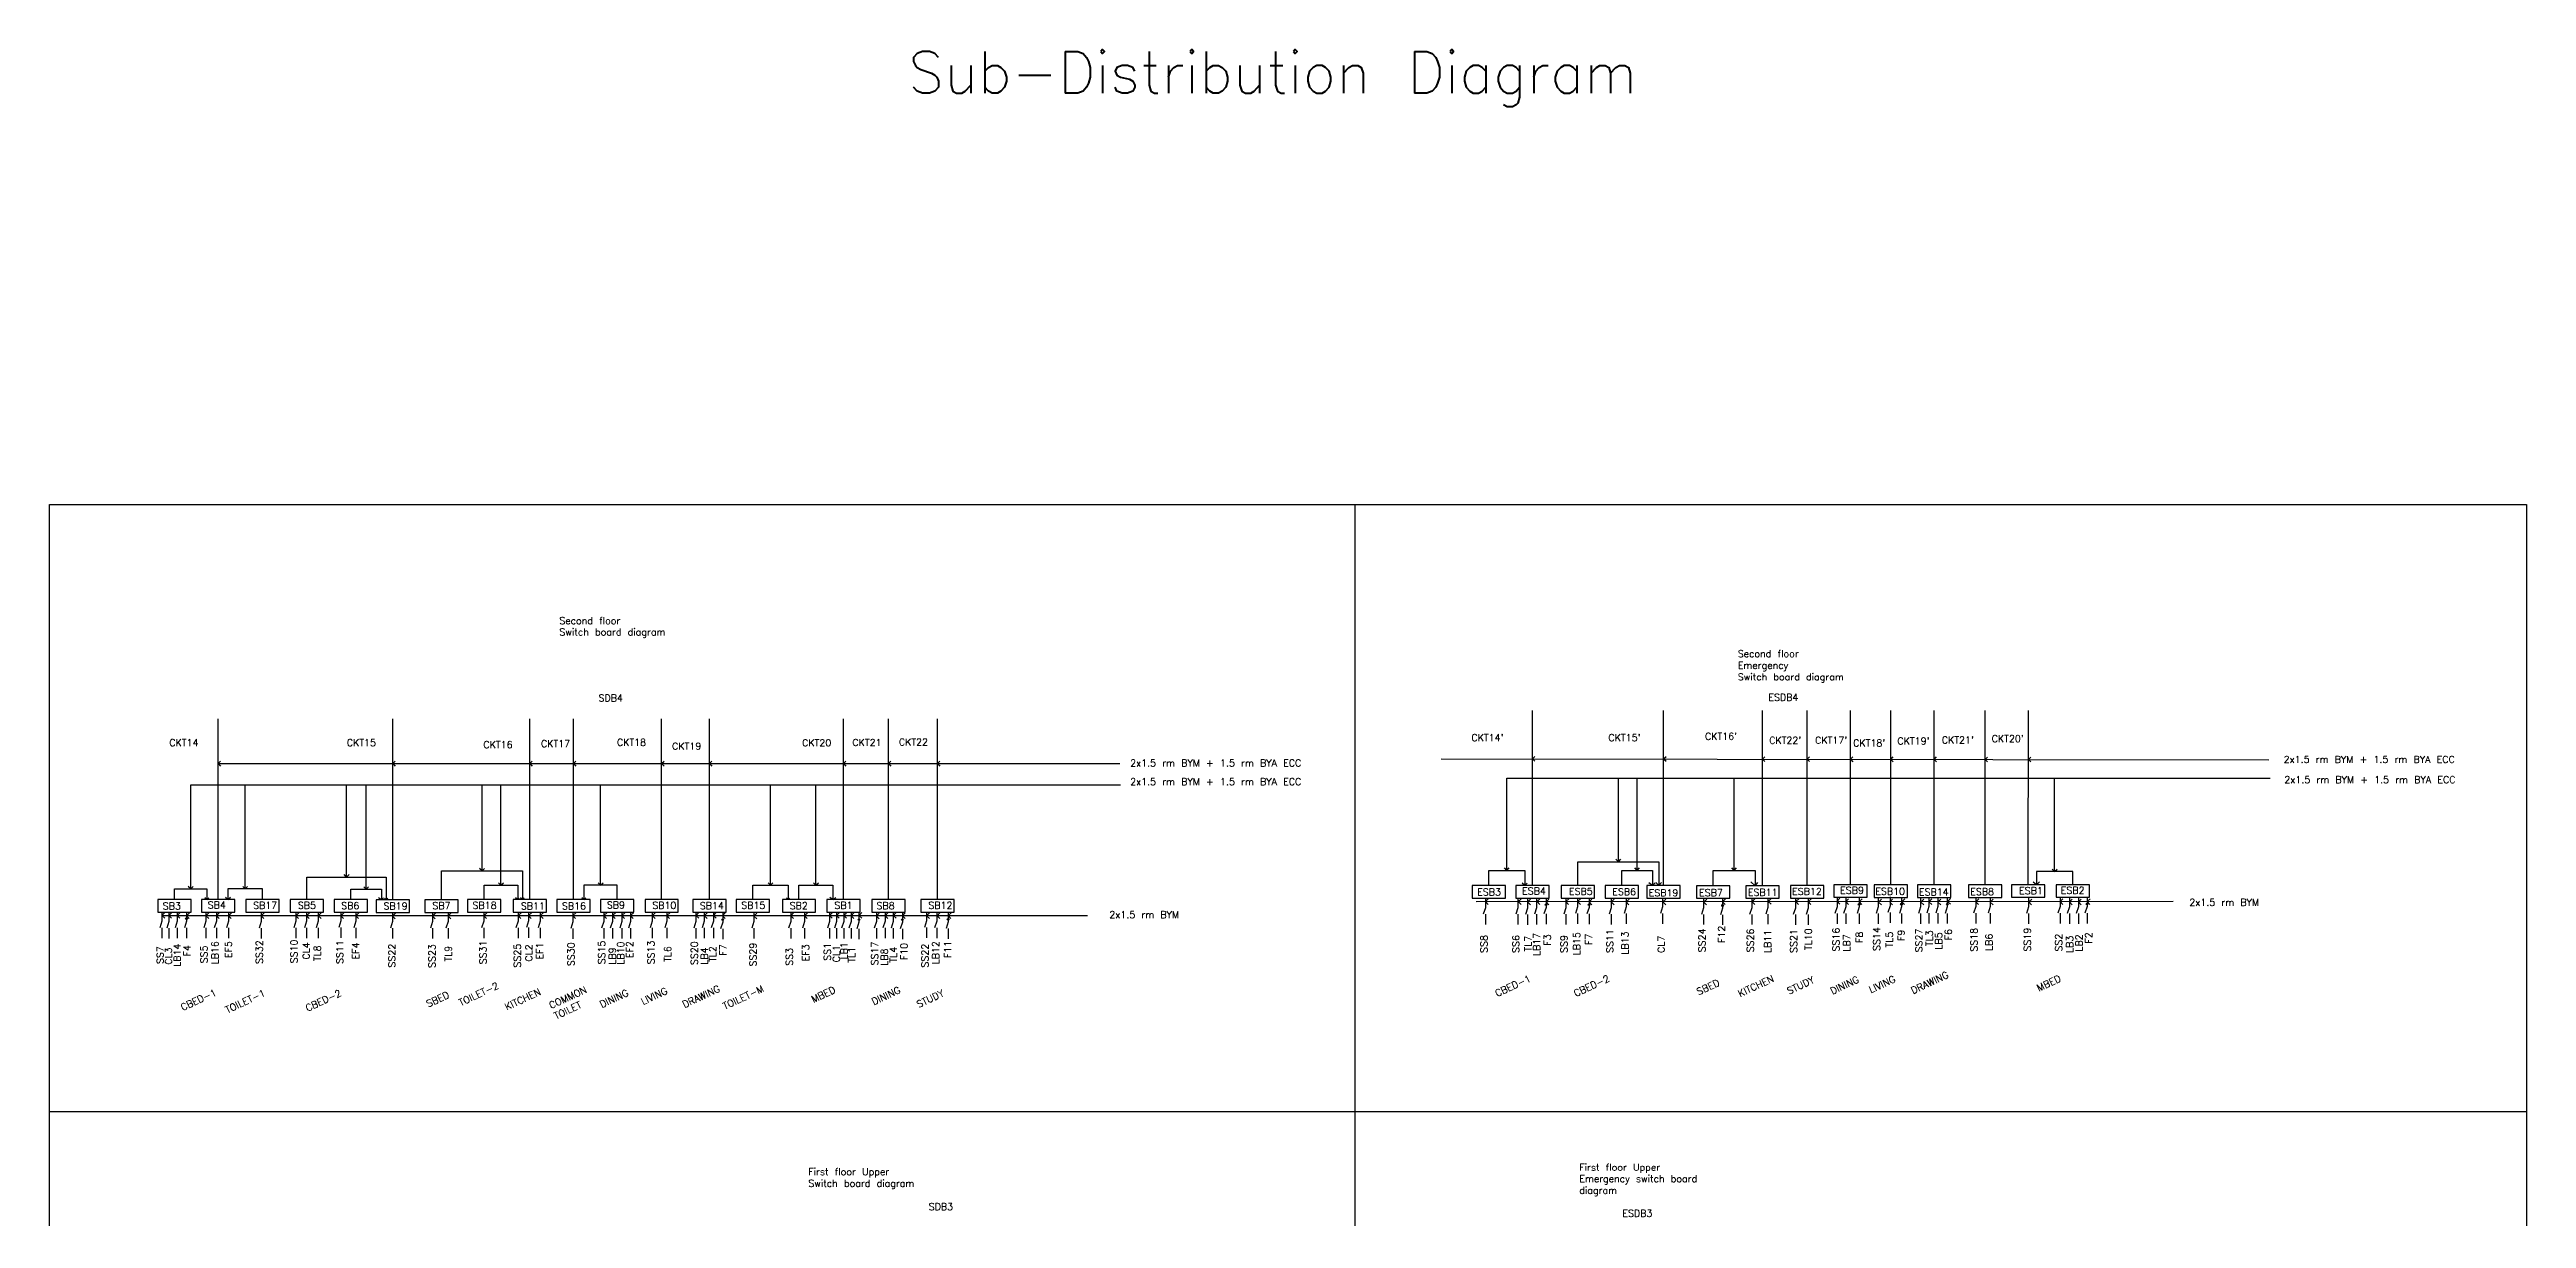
# Model space of a CAD drawing. Header units: inches. Extents: x -1037 to 4136, y -232 to 3826.
# Drawn here: x 2350 to 4136, y 738 to 1580 of the extents above; entities that cross this region are included whole.
import ezdxf

# ---------------------------------------------------------------- set-up
doc = ezdxf.new("R2010")
doc.units = ezdxf.units.IN
doc.header["$LTSCALE"] = 20
doc.header["$MEASUREMENT"] = 0
doc.layers.add('SB_Digram', color=30, linetype='Continuous')
doc.styles.add('style1', font='txt.shx', dxfattribs={"height": 1.5})

# ---------------------------------------------------------------- blocks, each defined once
blk = doc.blocks.new('DB1')
at = {"layer": 'SB_Digram'}
blk.add_lwpolyline([(0, 0), (48, 0), (48, 18), (0, 18)], close=True, dxfattribs=at)
blk = doc.blocks.new('switch_general')
at = {"layer": 'SB_Digram'}
for p, q in [((0, 0), (0, -26.5)), ((0, -26.5), (-6, -45.5)), ((0, -45.5), (0, -75))]:
    blk.add_line(p, q, dxfattribs=at)
blk = doc.blocks.new('switch_fan')
at = {"layer": 'SB_Digram'}
for p, q in [((1838.5, 2317), (1832.5, 2298)), ((1838.5, 2343.5), (1838.5, 2327)), ((1838.5, 2322), (1838.5, 2317)), ((1838.5, 2298), (1838.5, 2268.5))]:
    blk.add_line(p, q, dxfattribs=at)
blk.add_circle((1838.5, 2324.5), 2.5, dxfattribs=at)
at = {"layer": 'SB_Digram', "style": 'style1'}
blk.add_text('R', height=3, dxfattribs=at).set_placement((1837.5, 2323))

msp = doc.modelspace()

# ---------------------------------------------------------------- linework, layer by layer
at = {"layer": 'SB_Digram'}
for p, q in [((3291, 1252.25), (3291, -146.5)), ((2471.5, 967.5), (2471.5, 1097.75)), ((2597.5, 967.25), (2597.5, 1097.75)), ((2696.25, 967.5), (2696.25, 1097.75)), ((2727.75, 967.5), (2727.75, 1097.75)), ((2791.25, 967.5), (2791.25, 1097.75)), ((2825.75, 967.5), (2825.75, 1097.75)), ((2922.25, 967.5), (2922.25, 1097.75)), ((2954.75, 967.5), (2954.75, 1097.75)), ((2990, 967.5), (2990, 1097.75)), ((3419, 977.59507), (3419, 1103.75)), ((3513.5, 977.56691), (3513.5, 1103.75)), ((3584.75, 977.5), (3584.75, 1103.75)), ((3617, 977.56691), (3617, 1103.75)), ((3648.25, 978.09507), (3648.25, 1103.75)), ((3677.25, 978), (3677.25, 1103.75)), ((3708.5, 978), (3708.5, 1103.75)), ((3745.25, 978), (3745.25, 1103.75)), ((3776.25, 978.09507), (3776.5, 1103.75)), ((2471.5, 1065.5), (2473.25, 1067.25)), ((2471.5, 1065.5), (3121.5, 1065.5)), ((2471.5, 1065.5), (2473.25, 1063.75)), ((2597.5, 1065.5), (2599.25, 1067.25)), ((2597.5, 1065.5), (2599.25, 1063.75)), ((2696.25, 1065.5), (2698, 1067.25)), ((2696.25, 1065.5), (2698, 1063.75)), ((2727.75, 1065.5), (2729.5, 1067.25)), ((2727.75, 1065.5), (2729.5, 1063.75)), ((2791.25, 1065.5), (2793, 1067.25)), ((2791.25, 1065.5), (2793, 1063.75)), ((2825.75, 1065.5), (2827.5, 1067.25)), ((2825.75, 1065.5), (2827.5, 1063.75)), ((2922.25, 1065.5), (2924, 1067.25)), ((2922.25, 1065.5), (2924, 1063.75)), ((2954.75, 1065.5), (2956.5, 1067.25)), ((2954.75, 1065.5), (2956.5, 1063.75)), ((2990, 1065.5), (2991.75, 1067.25)), ((2990, 1065.5), (2991.75, 1063.75)), ((3353.25, 1069), (3949.75, 1068.25)), ((3400.5, 988.5), (3400.5, 1055)), ((3400.5, 1055), (3950.75, 1055)), ((3419, 1068.91733), (3420.75, 1070.66733)), ((3419, 1068.91733), (3420.75, 1067.16733)), ((3480.875, 994.75), (3480.875, 1055)), ((3494.5, 988.5), (3494.5, 1055)), ((3513.5, 1068.91733), (3515.25, 1070.66733)), ((3513.5, 1068.91733), (3515.25, 1067.16733)), ((3564.375, 988.5), (3564.375, 1055)), ((3584.75, 1068.70893), (3586.5, 1070.45893)), ((3584.75, 1068.70893), (3586.5, 1066.95893)), ((3617, 1068.70893), (3618.75, 1070.45893)), ((3617, 1068.70893), (3618.75, 1066.95893)), ((3648.25, 1068.62909), (3650, 1070.37909)), ((3648.25, 1068.62909), (3650, 1066.87909)), ((3677.25, 1068.59262), (3679, 1070.34262)), ((3677.25, 1068.59262), (3679, 1066.84262)), ((3708.5, 1068.55333), (3710.25, 1070.30333)), ((3708.5, 1068.55333), (3710.25, 1066.80333)), ((3745.25, 1068.50712), (3747, 1070.25712)), ((3745.25, 1068.50712), (3747, 1066.75712)), ((3776.4298, 1068.46792), (3778.1798, 1070.21792)), ((3776.4298, 1068.46792), (3778.1798, 1066.71792)), ((3795.375, 987.75), (3795.375, 1055)), ((2451.75, 975.25), (2451.75, 1050.25)), ((2451.75, 1050.25), (3122, 1050.25)), ((2491, 975.25), (2491, 1050.25)), ((2564.125, 983.75), (2564.125, 1050.25)), ((2578.25, 975), (2578.25, 1050.25)), ((2661.75, 988.25), (2661.75, 1050.25)), ((2675.375, 977.75), (2675.375, 1050.25)), ((2747.25, 977.75), (2747.25, 1050.25)), ((2869.75, 977.75), (2869.75, 1050.25)), ((2902.5, 977.75), (2902.5, 1050.25)), ((2535.5, 967.5), (2535.5, 983.75)), ((2535.5, 983.75), (2592.75, 983.75)), ((2564.125, 983.75), (2562.375, 985.5)), ((2564.125, 983.75), (2565.875, 985.5)), ((2592.75, 983.75), (2592.75, 967.25)), ((2632.5, 967.25), (2632.5, 988.25)), ((2632.5, 988.25), (2691, 988.25)), ((2661.75, 988.25), (2660, 990)), ((2661.75, 988.25), (2663.5, 990)), ((2691, 988.25), (2691, 967.5)), ((3387.5, 977.59507), (3387.5, 988.5)), ((3387.5, 988.5), (3413.5, 988.5)), ((3400.5, 988.5), (3398.75, 990.25)), ((3400.5, 988.5), (3402.25, 990.25)), ((3413.5, 988.5), (3413.5, 977.59507)), ((3451.75, 977.56691), (3451.75, 994.75)), ((3451.75, 994.75), (3510, 994.75)), ((3480.875, 994.75), (3479.125, 996.5)), ((3480.875, 994.75), (3482.625, 996.5)), ((3483.5, 977.56691), (3483.5, 988.5)), ((3483.5, 988.5), (3505.5, 988.5)), ((3494.5, 988.5), (3492.75, 990.25)), ((3494.5, 988.5), (3496.25, 990.25)), ((3505.5, 988.5), (3505.5, 977.56691)), ((3510, 994.75), (3510, 977.56691)), ((3549.25, 977.5), (3549.25, 988.5)), ((3549.25, 988.5), (3579.5, 988.5)), ((3564.375, 988.5), (3562.625, 990.25)), ((3564.375, 988.5), (3566.125, 990.25)), ((3579.5, 988.5), (3579.5, 977.5)), ((3808.5, 987.75), (3782.25, 987.75)), ((3782.25, 987.75), (3782.25, 978.09507)), ((3795.375, 987.75), (3793.625, 989.5)), ((3795.375, 987.75), (3797.125, 989.5)), ((3808.5, 978.09507), (3808.5, 987.75)), ((2440, 967.5), (2440, 975.25)), ((2440, 975.25), (2463.5, 975.25)), ((2451.75, 975.25), (2450, 977)), ((2451.75, 975.25), (2453.5, 977)), ((2463.5, 967.5), (2462, 968.75)), ((2463.5, 975.25), (2463.5, 967.5)), ((2463.5, 967.5), (2464.75, 968.75)), ((2478.5, 967.5), (2476.75, 969)), ((2503.5, 975.25), (2478.5, 975.25)), ((2478.5, 975.25), (2478.5, 967.5)), ((2478.5, 967.5), (2480.5, 969.25)), ((2491, 975.25), (2489.25, 977)), ((2491, 975.25), (2492.75, 977)), ((2503.5, 967.5), (2503.5, 975.25)), ((2567.25, 967.5), (2567.25, 975)), ((2567.25, 975), (2589.25, 975)), ((2578.25, 975), (2576.5, 976.75)), ((2578.25, 975), (2580, 976.75)), ((2589.25, 967.25), (2587.25, 968.75)), ((2589.25, 975), (2589.25, 967.25)), ((2589.25, 967.25), (2590.75, 968.75)), ((2592.75, 967.25), (2591.5, 968.5)), ((2592.75, 967.25), (2593.75, 968.5)), ((2663.25, 967.5), (2663.25, 977.75)), ((2663.25, 977.75), (2687.5, 977.75)), ((2675.375, 977.75), (2673.625, 979.5)), ((2675.375, 977.75), (2677.125, 979.5)), ((2687.5, 967.5), (2686, 968.75)), ((2687.5, 977.75), (2687.5, 967.5)), ((2687.5, 967.5), (2688.5041, 968.70492)), ((2691, 967.5), (2689.5, 968.75)), ((2691, 967.5), (2692.25, 968.75)), ((2735.25, 967.5), (2733.75, 968.75)), ((2759.25, 977.75), (2735.25, 977.75)), ((2735.25, 977.75), (2735.25, 967.5)), ((2735.25, 967.5), (2736.5, 968.75)), ((2747.25, 977.75), (2745.5, 979.5)), ((2747.25, 977.75), (2749, 979.5)), ((2759.25, 967.5), (2759.25, 977.75)), ((2857, 967.5), (2857, 977.75)), ((2857, 977.75), (2882.5, 977.75)), ((2869.75, 977.75), (2868, 979.5)), ((2869.75, 977.75), (2871.5, 979.5)), ((2882.5, 967.5), (2881.25, 968.5)), ((2882.5, 977.75), (2882.5, 967.5)), ((2882.5, 967.5), (2883.5, 968.5)), ((2890.25, 967.5), (2890.25, 977.75)), ((2890.25, 977.75), (2914.75, 977.75)), ((2902.5, 977.75), (2900.75, 979.5)), ((2902.5, 977.75), (2904.25, 979.5)), ((2914.75, 967.5), (2912.5, 969)), ((2914.75, 977.75), (2914.75, 967.5)), ((2914.75, 967.5), (2916.75, 969)), ((3880.75, 966), (3378.5, 965.84507)), ((3385, 966), (3387.125, 968.125)), ((3385, 966), (3385.875, 966.875)), ((3385, 966), (3387, 964)), ((3385.875, 966.875), (3386, 967)), ((3385.875, 966.875), (3385.875, 966.875)), ((3385.875, 966.875), (3385.875, 966.875)), ((3385.875, 966.875), (3385.875, 966.875)), ((3408.75, 966), (3410.875, 968.125)), ((3408.75, 966), (3409.625, 966.875)), ((3408.75, 966), (3410.75, 964)), ((3409.625, 966.875), (3409.75, 967)), ((3409.625, 966.875), (3409.625, 966.875)), ((3409.625, 966.875), (3409.625, 966.875)), ((3409.625, 966.875), (3409.625, 966.875)), ((3413.5, 977.59507), (3411.5, 979.25)), ((3413.5, 977.59507), (3415.25, 979.25)), ((3415.5, 965.75), (3417.625, 967.875)), ((3415.5, 965.75), (3416.375, 966.625)), ((3415.5, 965.75), (3417.5, 963.75)), ((3416.375, 966.625), (3416.5, 966.75)), ((3416.375, 966.625), (3416.375, 966.625)), ((3416.375, 966.625), (3416.375, 966.625)), ((3416.375, 966.625), (3416.375, 966.625)), ((3422.25, 966), (3424.375, 968.125)), ((3422.25, 966), (3423.125, 966.875)), ((3422.25, 966), (3424.25, 964)), ((3423.125, 966.875), (3423.25, 967)), ((3423.125, 966.875), (3423.125, 966.875)), ((3423.125, 966.875), (3423.125, 966.875)), ((3423.125, 966.875), (3423.125, 966.875)), ((3428.75, 965.75), (3430.875, 967.875)), ((3428.75, 965.75), (3429.625, 966.625)), ((3428.75, 965.75), (3430.75, 963.75)), ((3429.625, 966.625), (3429.75, 966.75)), ((3429.625, 966.625), (3429.625, 966.625)), ((3429.625, 966.625), (3429.625, 966.625)), ((3429.625, 966.625), (3429.625, 966.625)), ((3443, 966), (3445.125, 968.125)), ((3443, 966), (3443.875, 966.875)), ((3443, 966), (3445, 964)), ((3443.875, 966.875), (3444, 967)), ((3443.875, 966.875), (3443.875, 966.875)), ((3443.875, 966.875), (3443.875, 966.875)), ((3443.875, 966.875), (3443.875, 966.875)), ((3451.5, 966), (3453.625, 968.125)), ((3451.5, 966), (3452.375, 966.875)), ((3451.5, 966), (3453.5, 964)), ((3452.375, 966.875), (3452.5, 967)), ((3452.375, 966.875), (3452.375, 966.875)), ((3452.375, 966.875), (3452.375, 966.875)), ((3452.375, 966.875), (3452.375, 966.875)), ((3459.75, 965.75), (3461.875, 967.875)), ((3459.75, 965.75), (3460.625, 966.625)), ((3459.75, 965.75), (3461.75, 963.75)), ((3460.625, 966.625), (3460.75, 966.75)), ((3460.625, 966.625), (3460.625, 966.625)), ((3460.625, 966.625), (3460.625, 966.625)), ((3460.625, 966.625), (3460.625, 966.625)), ((3475.75, 965.75), (3477.875, 967.875)), ((3475.75, 965.75), (3476.625, 966.625)), ((3475.75, 965.75), (3477.75, 963.75)), ((3476.625, 966.625), (3476.75, 966.75)), ((3476.625, 966.625), (3476.625, 966.625)), ((3476.625, 966.625), (3476.625, 966.625)), ((3476.625, 966.625), (3476.625, 966.625)), ((3486.5, 965.75), (3488.625, 967.875)), ((3486.5, 965.75), (3487.375, 966.625)), ((3486.5, 965.75), (3488.5, 963.75)), ((3487.375, 966.625), (3487.5, 966.75)), ((3487.375, 966.625), (3487.375, 966.625)), ((3487.375, 966.625), (3487.375, 966.625)), ((3487.375, 966.625), (3487.375, 966.625)), ((3505.5, 977.56691), (3502.75, 979.5)), ((3505.5, 977.56691), (3507.5, 979.5)), ((3510, 977.56691), (3508, 979.75)), ((3510, 977.56691), (3512, 979.75)), ((3513, 965.75), (3515.125, 967.875)), ((3513, 965.75), (3513.875, 966.625)), ((3513, 965.75), (3515, 963.75)), ((3513.875, 966.625), (3514, 966.75)), ((3513.875, 966.625), (3513.875, 966.625)), ((3513.875, 966.625), (3513.875, 966.625)), ((3513.875, 966.625), (3513.875, 966.625)), ((3542.5, 965.68309), (3544.625, 967.80809)), ((3542.5, 965.68309), (3544.5, 963.68309)), ((3543.375, 966.55809), (3543.5, 966.68309)), ((3556, 965.93309), (3558.125, 968.05809)), ((3556, 965.93309), (3556.875, 966.80809)), ((3556, 965.93309), (3558, 963.93309)), ((3556.875, 966.80809), (3557, 966.93309)), ((3556.875, 966.80809), (3556.875, 966.80809)), ((3556.875, 966.80809), (3556.875, 966.80809)), ((3556.875, 966.80809), (3556.875, 966.80809)), ((3579.5, 977.5), (3576.5, 980.25)), ((3577.25, 965.93309), (3579.375, 968.05809)), ((3577.25, 965.93309), (3578.125, 966.80809)), ((3577.25, 965.93309), (3579.25, 963.93309)), ((3578.125, 966.80809), (3578.25, 966.93309)), ((3578.125, 966.80809), (3578.125, 966.80809)), ((3578.125, 966.80809), (3578.125, 966.80809)), ((3578.125, 966.80809), (3578.125, 966.80809)), ((3579.5, 977.5), (3581.5, 979.75)), ((3589, 966.18309), (3591.125, 968.30809)), ((3589, 966.18309), (3589.875, 967.05809)), ((3589, 966.18309), (3591, 964.18309)), ((3589.875, 967.05809), (3590, 967.18309)), ((3589.875, 967.05809), (3589.875, 967.05809)), ((3589.875, 967.05809), (3589.875, 967.05809)), ((3589.875, 967.05809), (3589.875, 967.05809)), ((3608.75, 966), (3610.875, 968.125)), ((3608.75, 966), (3609.625, 966.875)), ((3608.75, 966), (3610.75, 964)), ((3609.625, 966.875), (3609.75, 967)), ((3609.625, 966.875), (3609.625, 966.875)), ((3609.625, 966.875), (3609.625, 966.875)), ((3609.625, 966.875), (3609.625, 966.875)), ((3617.75, 966), (3619.875, 968.125)), ((3617.75, 966), (3618.625, 966.875)), ((3617.75, 966), (3619.75, 964)), ((3618.625, 966.875), (3618.75, 967)), ((3618.625, 966.875), (3618.625, 966.875)), ((3618.625, 966.875), (3618.625, 966.875)), ((3618.625, 966.875), (3618.625, 966.875)), ((3638.5, 966.25), (3640.625, 968.375)), ((3638.5, 966.25), (3639.375, 967.125)), ((3638.5, 966.25), (3640.5, 964.25)), ((3639.375, 967.125), (3639.5, 967.25)), ((3639.375, 967.125), (3639.375, 967.125)), ((3639.375, 967.125), (3639.375, 967.125)), ((3639.375, 967.125), (3639.375, 967.125)), ((3644.75, 966), (3646.875, 968.125)), ((3644.75, 966), (3645.625, 966.875)), ((3644.75, 966), (3646.75, 964)), ((3645.625, 966.875), (3645.75, 967)), ((3645.625, 966.875), (3645.625, 966.875)), ((3645.625, 966.875), (3645.625, 966.875)), ((3645.625, 966.875), (3645.625, 966.875)), ((3654.5, 966), (3656.625, 968.125)), ((3654.5, 966), (3655.375, 966.875)), ((3654.5, 966), (3656.5, 964)), ((3655.375, 966.875), (3655.5, 967)), ((3655.375, 966.875), (3655.375, 966.875)), ((3655.375, 966.875), (3655.375, 966.875)), ((3655.375, 966.875), (3655.375, 966.875)), ((3668.5, 965.65493), (3670.625, 967.77993)), ((3668.5, 965.65493), (3669.375, 966.52993)), ((3668.5, 965.65493), (3670.5, 963.65493)), ((3669.375, 966.52993), (3669.5, 966.65493)), ((3669.375, 966.52993), (3669.375, 966.52993)), ((3669.375, 966.52993), (3669.375, 966.52993)), ((3669.375, 966.52993), (3669.375, 966.52993)), ((3676.5, 965.65493), (3678.625, 967.77993)), ((3676.5, 965.65493), (3677.375, 966.52993)), ((3676.5, 965.65493), (3678.5, 963.65493)), ((3677.375, 966.52993), (3677.5, 966.65493)), ((3677.375, 966.52993), (3677.375, 966.52993)), ((3677.375, 966.52993), (3677.375, 966.52993)), ((3677.375, 966.52993), (3677.375, 966.52993)), ((3685.25, 965.90493), (3687.375, 968.02993)), ((3685.25, 965.90493), (3686.125, 966.77993)), ((3685.25, 965.90493), (3687.25, 963.90493)), ((3686.125, 966.77993), (3686.25, 966.90493)), ((3686.125, 966.77993), (3686.125, 966.77993)), ((3686.125, 966.77993), (3686.125, 966.77993)), ((3686.125, 966.77993), (3686.125, 966.77993)), ((3699, 965.65493), (3701.125, 967.77993)), ((3699, 965.65493), (3699.875, 966.52993)), ((3699, 965.65493), (3701, 963.65493)), ((3699.875, 966.52993), (3700, 966.65493)), ((3699.875, 966.52993), (3699.875, 966.52993)), ((3699.875, 966.52993), (3699.875, 966.52993)), ((3699.875, 966.52993), (3699.875, 966.52993)), ((3704.75, 965.90493), (3706.875, 968.02993)), ((3704.75, 965.90493), (3705.625, 966.77993)), ((3704.75, 965.90493), (3706.75, 963.90493)), ((3705.625, 966.77993), (3705.75, 966.90493)), ((3705.625, 966.77993), (3705.625, 966.77993)), ((3705.625, 966.77993), (3705.625, 966.77993)), ((3705.625, 966.77993), (3705.625, 966.77993)), ((3711.25, 965.65493), (3713.375, 967.77993)), ((3711.25, 965.65493), (3712.125, 966.52993)), ((3711.25, 965.65493), (3713.25, 963.65493)), ((3712.125, 966.52993), (3712.25, 966.65493)), ((3712.125, 966.52993), (3712.125, 966.52993)), ((3712.125, 966.52993), (3712.125, 966.52993)), ((3712.125, 966.52993), (3712.125, 966.52993)), ((3718.25, 966.15493), (3720.375, 968.27993)), ((3718.25, 966.15493), (3719.125, 967.02993)), ((3718.25, 966.15493), (3720.25, 964.15493)), ((3719.125, 967.02993), (3719.25, 967.15493)), ((3719.125, 967.02993), (3719.125, 967.02993)), ((3719.125, 967.02993), (3719.125, 967.02993)), ((3719.125, 967.02993), (3719.125, 967.02993)), ((3738.5, 965.90493), (3740.625, 968.02993)), ((3738.5, 965.90493), (3739.375, 966.77993)), ((3738.5, 965.90493), (3740.5, 963.90493)), ((3739.375, 966.77993), (3739.5, 966.90493)), ((3739.375, 966.77993), (3739.375, 966.77993)), ((3739.375, 966.77993), (3739.375, 966.77993)), ((3739.375, 966.77993), (3739.375, 966.77993)), ((3749, 965.65493), (3751.125, 967.77993)), ((3749, 965.65493), (3749.875, 966.52993)), ((3749, 965.65493), (3751, 963.65493)), ((3749.875, 966.52993), (3750, 966.65493)), ((3749.875, 966.52993), (3749.875, 966.52993)), ((3749.875, 966.52993), (3749.875, 966.52993)), ((3749.875, 966.52993), (3749.875, 966.52993)), ((3776.75, 965.75), (3778.875, 967.875)), ((3776.75, 965.75), (3777.625, 966.625)), ((3776.75, 965.75), (3778.75, 963.75)), ((3777.625, 966.625), (3777.75, 966.75)), ((3777.625, 966.625), (3777.625, 966.625)), ((3777.625, 966.625), (3777.625, 966.625)), ((3777.625, 966.625), (3777.625, 966.625)), ((3782.25, 978.09507), (3780, 980)), ((3782.25, 978.09507), (3784.5, 980.25)), ((3799.25, 966), (3801.375, 968.125)), ((3799.25, 966), (3800.125, 966.875)), ((3799.25, 966), (3801.25, 964)), ((3800.125, 966.875), (3800.25, 967)), ((3800.125, 966.875), (3800.125, 966.875)), ((3800.125, 966.875), (3800.125, 966.875)), ((3800.125, 966.875), (3800.125, 966.875)), ((3806, 965.75), (3808.125, 967.875)), ((3806, 965.75), (3806.875, 966.625)), ((3806, 965.75), (3808, 963.75)), ((3806.875, 966.625), (3807, 966.75)), ((3806.875, 966.625), (3806.875, 966.625)), ((3806.875, 966.625), (3806.875, 966.625)), ((3806.875, 966.625), (3806.875, 966.625)), ((3812.5, 965.75), (3814.625, 967.875)), ((3812.5, 965.75), (3813.375, 966.625)), ((3812.5, 965.75), (3814.5, 963.75)), ((3813.375, 966.625), (3813.5, 966.75)), ((3813.375, 966.625), (3813.375, 966.625)), ((3813.375, 966.625), (3813.375, 966.625)), ((3813.375, 966.625), (3813.375, 966.625)), ((3818.75, 966), (3820.875, 968.125)), ((3818.75, 966), (3819.625, 966.875)), ((3818.75, 966), (3820.75, 964)), ((3819.625, 966.875), (3819.75, 967)), ((3819.625, 966.875), (3819.625, 966.875)), ((3819.625, 966.875), (3819.625, 966.875)), ((3819.625, 966.875), (3819.625, 966.875)), ((2431, 956), (2433.125, 958.125)), ((2431, 956), (2431.875, 956.875)), ((2431, 956), (2433, 954)), ((3098.25, 955.75), (2431, 955.75)), ((2431.875, 956.875), (2432, 957)), ((2431.875, 956.875), (2431.875, 956.875)), ((2431.875, 956.875), (2431.875, 956.875)), ((2431.875, 956.875), (2431.875, 956.875)), ((2436, 956), (2438.125, 958.125)), ((2436, 956), (2436.875, 956.875)), ((2436, 956), (2438, 954)), ((2436.875, 956.875), (2437, 957)), ((2436.875, 956.875), (2436.875, 956.875)), ((2436.875, 956.875), (2436.875, 956.875)), ((2436.875, 956.875), (2436.875, 956.875)), ((2442, 956), (2444.125, 958.125)), ((2442, 956), (2442.875, 956.875)), ((2442, 956), (2444, 954)), ((2442.875, 956.875), (2443, 957)), ((2442.875, 956.875), (2442.875, 956.875)), ((2442.875, 956.875), (2442.875, 956.875)), ((2442.875, 956.875), (2442.875, 956.875)), ((2448.75, 955.75), (2450.875, 957.875)), ((2448.75, 955.75), (2449.625, 956.625)), ((2448.75, 955.75), (2450.75, 953.75)), ((2449.625, 956.625), (2449.75, 956.75)), ((2449.625, 956.625), (2449.625, 956.625)), ((2449.625, 956.625), (2449.625, 956.625)), ((2449.625, 956.625), (2449.625, 956.625)), ((2462.75, 955.75), (2464.875, 957.875)), ((2462.75, 955.75), (2463.625, 956.625)), ((2462.75, 955.75), (2464.75, 953.75)), ((2463.625, 956.625), (2463.75, 956.75)), ((2463.625, 956.625), (2463.625, 956.625)), ((2463.625, 956.625), (2463.625, 956.625)), ((2463.625, 956.625), (2463.625, 956.625)), ((2470.25, 955.75), (2472.375, 957.875)), ((2470.25, 955.75), (2471.125, 956.625)), ((2470.25, 955.75), (2472.25, 953.75)), ((2471.125, 956.625), (2471.25, 956.75)), ((2471.125, 956.625), (2471.125, 956.625)), ((2471.125, 956.625), (2471.125, 956.625)), ((2471.125, 956.625), (2471.125, 956.625)), ((2479, 955.75), (2481.125, 957.875)), ((2479, 955.75), (2479.875, 956.625)), ((2479, 955.75), (2481, 953.75)), ((2479.875, 956.625), (2480, 956.75)), ((2479.875, 956.625), (2479.875, 956.625)), ((2479.875, 956.625), (2479.875, 956.625)), ((2479.875, 956.625), (2479.875, 956.625)), ((2502.5, 955.75), (2504.625, 957.875)), ((2502.5, 955.75), (2503.375, 956.625)), ((2502.5, 955.75), (2504.5, 953.75)), ((2503.375, 956.625), (2503.5, 956.75)), ((2503.375, 956.625), (2503.375, 956.625)), ((2503.375, 956.625), (2503.375, 956.625)), ((2503.375, 956.625), (2503.375, 956.625)), ((2527.5, 955.75), (2529.625, 957.875)), ((2527.5, 955.75), (2528.375, 956.625)), ((2527.5, 955.75), (2529.5, 953.75)), ((2528.375, 956.625), (2528.5, 956.75)), ((2528.375, 956.625), (2528.375, 956.625)), ((2528.375, 956.625), (2528.375, 956.625)), ((2528.375, 956.625), (2528.375, 956.625)), ((2535.25, 955.75), (2537.375, 957.875)), ((2535.25, 955.75), (2536.125, 956.625)), ((2535.25, 955.75), (2537.25, 953.75)), ((2536.125, 956.625), (2536.25, 956.75)), ((2536.125, 956.625), (2536.125, 956.625)), ((2536.125, 956.625), (2536.125, 956.625)), ((2536.125, 956.625), (2536.125, 956.625)), ((2543.75, 955.75), (2545.875, 957.875)), ((2543.75, 955.75), (2544.625, 956.625)), ((2543.75, 955.75), (2545.75, 953.75)), ((2544.625, 956.625), (2544.75, 956.75)), ((2544.625, 956.625), (2544.625, 956.625)), ((2544.625, 956.625), (2544.625, 956.625)), ((2544.625, 956.625), (2544.625, 956.625)), ((2560, 955.75), (2562.125, 957.875)), ((2560, 955.75), (2560.875, 956.625)), ((2560, 955.75), (2562, 953.75)), ((2560.875, 956.625), (2561, 956.75)), ((2560.875, 956.625), (2560.875, 956.625)), ((2560.875, 956.625), (2560.875, 956.625)), ((2560.875, 956.625), (2560.875, 956.625)), ((2570.75, 955.75), (2572.875, 957.875)), ((2570.75, 955.75), (2571.625, 956.625)), ((2570.75, 955.75), (2572.75, 953.75)), ((2571.625, 956.625), (2571.75, 956.75)), ((2571.625, 956.625), (2571.625, 956.625)), ((2571.625, 956.625), (2571.625, 956.625)), ((2571.625, 956.625), (2571.625, 956.625)), ((2597.25, 955.5), (2599.375, 957.625)), ((2597.25, 955.5), (2598.125, 956.375)), ((2597.25, 955.5), (2599.25, 953.5)), ((2598.125, 956.375), (2598.25, 956.5)), ((2598.125, 956.375), (2598.125, 956.375)), ((2598.125, 956.375), (2598.125, 956.375)), ((2598.125, 956.375), (2598.125, 956.375)), ((2626, 955.5), (2628.125, 957.625)), ((2626, 955.5), (2626.875, 956.375)), ((2626, 955.5), (2628, 953.5)), ((2626.875, 956.375), (2627, 956.5)), ((2626.875, 956.375), (2626.875, 956.375)), ((2626.875, 956.375), (2626.875, 956.375)), ((2626.875, 956.375), (2626.875, 956.375)), ((2637.25, 955.5), (2639.375, 957.625)), ((2637.25, 955.5), (2638.125, 956.375)), ((2637.25, 955.5), (2639.25, 953.5)), ((2638.125, 956.375), (2638.25, 956.5)), ((2638.125, 956.375), (2638.125, 956.375)), ((2638.125, 956.375), (2638.125, 956.375)), ((2638.125, 956.375), (2638.125, 956.375)), ((2663, 955.75), (2665.125, 957.875)), ((2663, 955.75), (2665, 953.75)), ((2687.75, 955.875), (2689.875, 958)), ((2687.75, 955.875), (2688.625, 956.75)), ((2687.75, 955.875), (2689.75, 953.875)), ((2688.625, 956.75), (2688.75, 956.875)), ((2688.625, 956.75), (2688.625, 956.75)), ((2688.625, 956.75), (2688.625, 956.75)), ((2688.625, 956.75), (2688.625, 956.75)), ((2695.25, 955.875), (2697.375, 958)), ((2695.25, 955.875), (2696.125, 956.75)), ((2695.25, 955.875), (2697.25, 953.875)), ((2696.125, 956.75), (2696.25, 956.875)), ((2696.125, 956.75), (2696.125, 956.75)), ((2696.125, 956.75), (2696.125, 956.75)), ((2696.125, 956.75), (2696.125, 956.75)), ((2703.75, 955.875), (2705.875, 958)), ((2703.75, 955.875), (2704.625, 956.75)), ((2703.75, 955.875), (2705.75, 953.875)), ((2704.625, 956.75), (2704.75, 956.875)), ((2704.625, 956.75), (2704.625, 956.75)), ((2704.625, 956.75), (2704.625, 956.75)), ((2704.625, 956.75), (2704.625, 956.75)), ((2727.25, 955.875), (2729.375, 958)), ((2727.25, 955.875), (2728.125, 956.75)), ((2727.25, 955.875), (2729.25, 953.875)), ((2728.125, 956.75), (2728.25, 956.875)), ((2728.125, 956.75), (2728.125, 956.75)), ((2728.125, 956.75), (2728.125, 956.75)), ((2728.125, 956.75), (2728.125, 956.75)), ((2749.5, 955.875), (2751.625, 958)), ((2749.5, 955.875), (2750.375, 956.75)), ((2749.5, 955.875), (2751.5, 953.875)), ((2750.375, 956.75), (2750.5, 956.875)), ((2750.375, 956.75), (2750.375, 956.75)), ((2750.375, 956.75), (2750.375, 956.75)), ((2750.375, 956.75), (2750.375, 956.75)), ((2755.75, 955.875), (2757.875, 958)), ((2755.75, 955.875), (2756.625, 956.75)), ((2755.75, 955.875), (2757.75, 953.875)), ((2756.625, 956.75), (2756.75, 956.875)), ((2756.625, 956.75), (2756.625, 956.75)), ((2756.625, 956.75), (2756.625, 956.75)), ((2756.625, 956.75), (2756.625, 956.75)), ((2762.5, 955.875), (2764.625, 958)), ((2762.5, 955.875), (2763.375, 956.75)), ((2762.5, 955.875), (2764.5, 953.875)), ((2763.375, 956.75), (2763.5, 956.875)), ((2763.375, 956.75), (2763.375, 956.75)), ((2763.375, 956.75), (2763.375, 956.75)), ((2763.375, 956.75), (2763.375, 956.75)), ((2768.75, 955.875), (2770.875, 958)), ((2768.75, 955.875), (2769.625, 956.75)), ((2768.75, 955.875), (2770.75, 953.875)), ((2769.625, 956.75), (2769.75, 956.875)), ((2769.625, 956.75), (2769.625, 956.75)), ((2769.625, 956.75), (2769.625, 956.75)), ((2769.625, 956.75), (2769.625, 956.75)), ((2784.5, 955.875), (2786.625, 958)), ((2784.5, 955.875), (2785.375, 956.75)), ((2784.5, 955.875), (2786.5, 953.875)), ((2785.375, 956.75), (2785.5, 956.875)), ((2785.375, 956.75), (2785.375, 956.75)), ((2785.375, 956.75), (2785.375, 956.75)), ((2785.375, 956.75), (2785.375, 956.75)), ((2795, 955.875), (2797.125, 958)), ((2795, 955.875), (2795.875, 956.75)), ((2795, 955.875), (2797, 953.875)), ((2795.875, 956.75), (2796, 956.875)), ((2795.875, 956.75), (2795.875, 956.75)), ((2795.875, 956.75), (2795.875, 956.75)), ((2795.875, 956.75), (2795.875, 956.75)), ((2816, 956), (2818.125, 958.125)), ((2816, 956), (2818, 954)), ((2816.875, 957.8125), (2816.875, 957.8125)), ((2816.875, 957.8125), (2816.875, 957.8125)), ((2816.875, 957.8125), (2816.875, 957.8125)), ((2816.875, 956.875), (2817, 957)), ((2822, 955.75), (2824.125, 957.875)), ((2822, 955.75), (2824, 953.75)), ((2828.5, 956), (2830.625, 958.125)), ((2828.5, 956), (2830.5, 954)), ((2829.375, 956.875), (2829.5, 957)), ((2835, 955.75), (2837.125, 957.875)), ((2835, 955.75), (2837, 953.75)), ((2857.75, 955.5), (2859.875, 957.625)), ((2857.75, 955.5), (2859.75, 953.5)), ((2884.25, 955.75), (2886.375, 957.875)), ((2884.25, 955.75), (2886.25, 953.75)), ((2894.25, 955.75), (2896.375, 957.875)), ((2894.25, 955.75), (2896.25, 953.75)), ((2912.25, 956), (2914.375, 958.125)), ((2912.25, 956), (2914.25, 954)), ((2913.125, 956.875), (2913.25, 957)), ((2917.25, 956), (2919.375, 958.125)), ((2917.25, 956), (2919.25, 954)), ((2918.125, 956.875), (2918.25, 957)), ((2922.5, 956), (2924.625, 958.125)), ((2922.5, 956), (2924.5, 954)), ((2923.375, 956.875), (2923.5, 957)), ((2924.375, 956.625), (2924.375, 956.625)), ((2924.375, 956.625), (2924.375, 956.625)), ((2924.375, 956.625), (2924.375, 956.625)), ((2927.75, 955.75), (2929.875, 957.875)), ((2927.75, 955.75), (2929.75, 953.75)), ((2933.5, 956), (2935.625, 958.125)), ((2933.5, 956), (2935.5, 954)), ((2934.375, 956.875), (2934.5, 957)), ((2946, 955.5), (2948.125, 957.625)), ((2946, 955.5), (2948, 953.5)), ((2952.25, 955.75), (2954.375, 957.875)), ((2952.25, 955.75), (2954.25, 953.75)), ((2958.25, 956), (2960.375, 958.125)), ((2958.25, 956), (2960.25, 954)), ((2959.125, 956.875), (2959.25, 957)), ((2964.75, 955.75), (2966.875, 957.875)), ((2964.75, 955.75), (2966.75, 953.75)), ((2982.25, 955.75), (2984.375, 957.875)), ((2982.25, 955.75), (2983.125, 956.625)), ((2982.25, 955.75), (2984.25, 953.75)), ((2983.125, 956.625), (2983.25, 956.75)), ((2983.125, 956.625), (2983.125, 956.625)), ((2983.125, 956.625), (2983.125, 956.625)), ((2983.125, 956.625), (2983.125, 956.625)), ((2989.75, 955.75), (2991.875, 957.875)), ((2989.75, 955.75), (2990.625, 956.625)), ((2989.75, 955.75), (2991.75, 953.75)), ((2990.625, 956.625), (2990.75, 956.75)), ((2990.625, 956.625), (2990.625, 956.625)), ((2990.625, 956.625), (2990.625, 956.625)), ((2990.625, 956.625), (2990.625, 956.625)), ((2997.75, 955.875), (2999.875, 958)), ((2997.75, 955.875), (2998.625, 956.75)), ((2997.75, 955.875), (2999.75, 953.875)), ((2998.625, 956.75), (2998.75, 956.875)), ((2998.625, 956.75), (2998.625, 956.75)), ((2998.625, 956.75), (2998.625, 956.75)), ((2998.625, 956.75), (2998.625, 956.75)), ((2350, 814.75), (4135.5, 814.75))]:
    msp.add_line(p, q, dxfattribs=at)
msp.add_lwpolyline([(2350, 1252.25), (4135.5, 1252.25), (4135.5, -146.5), (2350, -146.5)], close=True, dxfattribs=at)

# ---------------------------------------------------------------- block references
for name, p, xscale, yscale, zscale in [('DB1', (2428, 958.5), 0.5, 0.5, 0.5), ('DB1', (2459.5, 958.5), 0.5, 0.5, 0.5), ('DB1', (2491.5, 958.5), 0.5, 0.5, 0.5), ('DB1', (2523.5, 958.5), 0.5, 0.5, 0.5), ('DB1', (2555.25, 958.5), 0.5, 0.5, 0.5), ('DB1', (2585.5, 958.25), 0.5, 0.5, 0.5), ('DB1', (2620.5, 958.25), 0.5, 0.5, 0.5), ('DB1', (2651.25, 958.5), 0.5, 0.5, 0.5), ('DB1', (2684.25, 958.5), 0.5, 0.5, 0.5), ('DB1', (2715.75, 958.5), 0.5, 0.5, 0.5), ('DB1', (2747.25, 958.5), 0.5, 0.5, 0.5), ('DB1', (2779.25, 958.5), 0.5, 0.5, 0.5), ('DB1', (2813.75, 958.5), 0.5, 0.5, 0.5), ('DB1', (2845, 958.5), 0.5, 0.5, 0.5), ('DB1', (2878.25, 958.5), 0.5, 0.5, 0.5), ('DB1', (2910.25, 958.5), 0.5, 0.5, 0.5), ('DB1', (2942.75, 958.5), 0.5, 0.5, 0.5), ('DB1', (2978, 958.5), 0.5, 0.5, 0.5), ('DB1', (3375.5, 968.59507), 0.5, 0.5, 0.5), ('switch_general', (3385, 968.25), 0.25, 0.25, 0.25), ('DB1', (3407, 968.59507), 0.5, 0.5, 0.5), ('switch_general', (3408.5, 968.25), 0.25, 0.25, 0.25), ('switch_general', (3415.5, 968), 0.25, 0.25, 0.25), ('switch_general', (3422, 968.25), 0.25, 0.25, 0.25), ('switch_fan', (2969.125, 382.625), 0.25, 0.25, 0.25), ('DB1', (3439.75, 968.56691), 0.5, 0.5, 0.5), ('switch_general', (3443, 968.25), 0.25, 0.25, 0.25), ('switch_general', (3451.5, 968.75), 0.25, 0.25, 0.25), ('switch_fan', (3000.125, 382.625), 0.25, 0.25, 0.25), ('DB1', (3471.5, 968.56691), 0.5, 0.5, 0.5), ('switch_general', (3475.75, 968.25), 0.25, 0.25, 0.25), ('switch_general', (3486.5, 968.75), 0.25, 0.25, 0.25), ('DB1', (3501.5, 968.56691), 0.5, 0.5, 0.5), ('switch_general', (3512.75, 968.75), 0.25, 0.25, 0.25), ('DB1', (3537.25, 968.5), 0.5, 0.5, 0.5), ('switch_general', (3542.25, 968.18309), 0.25, 0.25, 0.25), ('switch_fan', (3096.375, 382.05809), 0.25, 0.25, 0.25), ('DB1', (3572.75, 968.5), 0.5, 0.5, 0.5), ('switch_general', (3577, 968.18309), 0.25, 0.25, 0.25), ('switch_general', (3588.75, 968.43309), 0.25, 0.25, 0.25), ('DB1', (3605, 968.56691), 0.5, 0.5, 0.5), ('switch_general', (3608.5, 968), 0.25, 0.25, 0.25), ('switch_general', (3617.75, 968), 0.25, 0.25, 0.25), ('DB1', (3636.25, 969.09507), 0.5, 0.5, 0.5), ('switch_general', (3638.50001, 968.84507), 0.25, 0.25, 0.25), ('switch_general', (3644.75001, 968.84507), 0.25, 0.25, 0.25), ('switch_fan', (3194.875, 382.875), 0.25, 0.25, 0.25), ('DB1', (3665.25, 969), 0.5, 0.5, 0.5), ('switch_general', (3668.25, 968.75), 0.25, 0.25, 0.25), ('switch_general', (3676.75, 969.5), 0.25, 0.25, 0.25), ('switch_fan', (3225.375, 383.02993), 0.25, 0.25, 0.25), ('DB1', (3696.5, 969), 0.5, 0.5, 0.5), ('switch_general', (3698.75, 968.75), 0.25, 0.25, 0.25), ('switch_general', (3704.75, 969), 0.25, 0.25, 0.25), ('switch_general', (3711.25, 969), 0.25, 0.25, 0.25), ('switch_fan', (3258.375, 383.02993), 0.25, 0.25, 0.25), ('DB1', (3733.25, 969), 0.5, 0.5, 0.5), ('switch_general', (3738.5, 969), 0.25, 0.25, 0.25), ('switch_general', (3749, 969), 0.25, 0.25, 0.25), ('DB1', (3764.25, 969.09507), 0.5, 0.5, 0.5), ('switch_general', (3776.50001, 968.84507), 0.25, 0.25, 0.25), ('DB1', (3796.5, 969.09507), 0.5, 0.5, 0.5), ('switch_general', (3799.25, 969), 0.25, 0.25, 0.25), ('switch_general', (3806, 968.75), 0.25, 0.25, 0.25), ('switch_general', (3812.50001, 968.84507), 0.25, 0.25, 0.25), ('switch_fan', (3359.125, 383.125), 0.25, 0.25, 0.25), ('switch_general', (2431, 958.5), 0.25, 0.25, 0.25), ('switch_general', (2436, 958.25), 0.25, 0.25, 0.25), ('switch_general', (2442, 958.5), 0.25, 0.25, 0.25), ('switch_fan', (1989.125, 372.625), 0.25, 0.25, 0.25), ('switch_general', (2462.75, 958.5), 0.25, 0.25, 0.25), ('switch_general', (2470.25, 958.5), 0.25, 0.25, 0.25), ('switch_general', (2479, 958.5), 0.25, 0.25, 0.25), ('switch_general', (2502.5, 958.25), 0.25, 0.25, 0.25), ('switch_general', (2527.5, 958.5), 0.25, 0.25, 0.25), ('switch_general', (2535.25, 958.5), 0.25, 0.25, 0.25), ('switch_general', (2543.75, 958.5), 0.25, 0.25, 0.25), ('switch_general', (2560, 958.75), 0.25, 0.25, 0.25), ('switch_general', (2570.75, 958.5), 0.25, 0.25, 0.25), ('switch_general', (2597.25, 958.25), 0.25, 0.25, 0.25), ('switch_general', (2626, 958.25), 0.25, 0.25, 0.25), ('switch_general', (2637.25, 958.25), 0.25, 0.25, 0.25), ('switch_general', (2663, 958.5), 0.25, 0.25, 0.25), ('switch_general', (2687.75, 958.5), 0.25, 0.25, 0.25), ('switch_general', (2695.25, 958.75), 0.25, 0.25, 0.25), ('switch_general', (2703.75, 958.5), 0.25, 0.25, 0.25), ('switch_general', (2727.25, 958), 0.25, 0.25, 0.25), ('switch_general', (2749.5, 958.25), 0.25, 0.25, 0.25), ('switch_general', (2755.75, 958.25), 0.25, 0.25, 0.25), ('switch_general', (2762.5, 958.25), 0.25, 0.25, 0.25), ('switch_general', (2768.75, 958.25), 0.25, 0.25, 0.25), ('switch_general', (2784.5, 958.5), 0.25, 0.25, 0.25), ('switch_general', (2795, 958.5), 0.25, 0.25, 0.25), ('switch_general', (2816, 958.25), 0.25, 0.25, 0.25), ('switch_general', (2822, 958.5), 0.25, 0.25, 0.25), ('switch_general', (2828.5, 958.5), 0.25, 0.25, 0.25), ('switch_fan', (2375.625, 371.875), 0.25, 0.25, 0.25), ('switch_general', (2857.75, 958.25), 0.25, 0.25, 0.25), ('switch_general', (2884.25, 958.25), 0.25, 0.25, 0.25), ('switch_general', (2894.25, 958.25), 0.25, 0.25, 0.25), ('switch_general', (2912.25, 958.25), 0.25, 0.25, 0.25), ('switch_general', (2917.25, 958.25), 0.25, 0.25, 0.25), ('switch_general', (2922.5, 958.25), 0.25, 0.25, 0.25), ('switch_general', (2927.75, 958.25), 0.25, 0.25, 0.25), ('switch_fan', (2473.875, 371.875), 0.25, 0.25, 0.25), ('switch_general', (2946, 958.25), 0.25, 0.25, 0.25), ('switch_general', (2952.25, 958.5), 0.25, 0.25, 0.25), ('switch_general', (2958.25, 958.25), 0.25, 0.25, 0.25), ('switch_fan', (2505.125, 371.875), 0.25, 0.25, 0.25), ('switch_general', (2982.25, 958.75), 0.25, 0.25, 0.25), ('switch_general', (2989.5, 958.5), 0.25, 0.25, 0.25), ('switch_fan', (2538.125, 372.125), 0.25, 0.25, 0.25)]:
    msp.add_blockref(name, p, dxfattribs=dict(at, xscale=xscale, yscale=yscale, zscale=zscale))

# ---------------------------------------------------------------- texts
at = {"layer": 'SB_Digram', "style": 'style1'}
for s, height, p in [('Sub-Distribution Diagram', 30, (2969, 1549)), ('SDB4', 5, (2745.75, 1110.25)), ('ESDB4', 5, (3589, 1110.75)), ('CKT14', 5, (2436.32352, 1078.02122)), ('CKT15', 5, (2564.2908, 1078.20426)), ('CKT16', 5, (2662.76959, 1076.62707)), ('CKT17', 5, (2704.2611, 1077.37558)), ('CKT18', 5, (2759.02373, 1078.3312)), ('CKT19', 5, (2798.75738, 1075.59549)), ('CKT20', 5, (2892.5, 1078)), ('CKT21', 5, (2928.75, 1078.25)), ('CKT22', 5, (2962.25, 1078.5)), ("CKT14'", 5, (3374.99802, 1081.65642)), ("CKT15'", 5, (3473.7379, 1081.65642)), ("CKT16'", 5, (3543.3755, 1082.69563)), ("CKT22'", 5, (3589.6334, 1079.72235)), ("CKT17'", 5, (3622.72542, 1079.90225)), ("CKT18'", 5, (3650.14909, 1077.9081)), ("CKT19'", 5, (3682.06026, 1079.40371)), ("CKT21'", 5, (3714.06669, 1080.12538)), ("CKT20'", 5, (3750, 1081)), ('SDB3', 5, (2983.75, 743.54153)), ('ESDB3', 5, (3483.75, 738.75))]:
    msp.add_text(s, height=height, dxfattribs=at).set_placement(p)
at = {"layer": 'SB_Digram', "char_height": 5, "attachment_point": 1, "style": 'style1'}
for s, insert, width in [('Second floor\\PSwitch board diagram', (2717.56353, 1171.16673), 96.5), ('Second floor\\PEmergency\\PSwitch board diagram', (3567, 1147.25), 96.5), ('2x1.5 rm BYM + 1.5 rm BYA ECC', (3128.99999, 1068.5), 239), ('2x1.5 rm BYM + 1.5 rm BYA ECC', (3128.99999, 1055), 239), ('2x1.5 rm BYM + 1.5 rm BYA ECC', (3960.5, 1071), 239), ('2x1.5 rm BYM + 1.5 rm BYA ECC', (3961, 1056.5), 239), ('SB3', (2431.59551, 965.41875), 21.0000002), ('SB4', (2464, 966), 15), ('SB17', (2496.75, 965.75), 15), ('SB5', (2529, 965.75), 15), ('SB6', (2560.25, 965.5), 15), ('SB19', (2590.75, 965.25), 15), ('SB7', (2626, 965.5), 15), ('SB18', (2654.88187, 965.78298), 15), ('SB11', (2689.75, 965.25), 15), ('SB16', (2719.34551, 965.41875), 21.0000002), ('SB9', (2751.75, 966), 15), ('SB10', (2784.5, 965.75), 15), ('SB14', (2818.75, 965.5), 15), ('SB15', (2848.63187, 965.75), 15), ('SB2', (2883.5, 965.5), 15), ('SB1', (2915.75, 965.75), 15), ('SB8', (2946.11499, 965.51649), 15), ('SB12', (2983.5, 965.75), 15), ('ESB3', (3379.09551, 975.51382), 21.0000002), ('ESB4', (3411.5, 976.09507), 15), ('ESB5', (3445.25, 975.81691), 15), ('ESB6', (3476.5, 975.56691), 15), ('ESB19', (3502.73334, 974.83767), 15), ('ESB7', (3539.09849, 975.02076), 15), ('ESB11', (3574.23334, 975.25), 15), ('ESB12', (3606.11819, 975.81691), 15), ('ESB9', (3640.75, 976.59507), 15), ('ESB10', (3666.09841, 975.98351), 15), ('ESB14', (3697.53432, 975.50501), 15), ('ESB8', (3734.53432, 975.75501), 15), ('ESB1', (3769.75, 976.34507), 15), ('ESB2', (3799.76717, 976.59006), 15), ('2x1.5 rm BYM ', (3892.5, 968), 76.5), ('2x1.5 rm BYM ', (3114, 959), 76.5), ('First floor Upper\\PSwitch board diagram', (2897, 773.79153), 96.5), ('First floor Upper\\PEmergency switch board diagram', (3452.75, 777), 96.5)]:
    msp.add_mtext(s, dxfattribs=dict(at, insert=insert, width=width))
for s, insert, width, rotation in [('F12', (3552.75, 936.18309), 16.7166667, 90), ('SS16', (3635.25, 930), 16.7166667, 90), ('SS14', (3664.5, 930.40493), 16.7166667, 90), ('SS18', (3734.75, 929.90493), 16.7166667, 90), ('SS7', (2427.25, 921), 16.7166667, 90), ('CL3', (2433.25, 920.5), 16.7166667, 90), ('LB14', (2439.5, 919), 16.7166667, 90), ('F4', (2446.5, 926.5), 16.7166667, 90), ('SS5', (2458.75, 921.5), 16.7166667, 90), ('LB16', (2466.75, 920.75), 16.7166667, 90), ('EF5', (2476.5, 925.25), 16.7166667, 90), ('SS32', (2498.75, 921), 16.7166667, 90), ('SS10', (2523.75, 921.5), 16.7166667, 90), ('CL4', (2532.5, 924.25), 16.7166667, 90), ('TL8', (2540.5, 923), 16.7166667, 90), ('SS11', (2556.75, 921), 16.7166667, 90), ('EF4', (2568.25, 924.25), 16.7166667, 90), ('SS22', (2594.25, 918.43978), 16.7166667, 90), ('SS23', (2623.25706, 918.18309), 16.7166667, 90), ('TL9', (2635, 922.75), 16.7166667, 90), ('SS31', (2660, 920.75), 16.7166667, 90), ('SS25', (2684.75, 918.44647), 16.7166667, 90), ('CL2', (2693, 922.75), 16.7166667, 90), ('EF1', (2700.75, 924.25), 16.7166667, 90), ('SS30', (2723.4788, 919.46655), 16.7166667, 90), ('SS15', (2745.5, 920.75), 16.7166667, 90), ('LB9', (2753.25, 920.5), 16.7166667, 90), ('LB10', (2759.25, 920.5), 16.7166667, 90), ('EF2', (2765.75, 925.25), 16.7166667, 90), ('SS13', (2781, 920.75), 16.7166667, 90), ('TL6', (2793, 922.5), 16.7166667, 90), ('SS20', (2812.25, 920.25), 16.7166667, 90), ('LB4', (2819.5, 920.5), 16.7166667, 90), ('TL2', (2825.5, 922.5), 16.7166667, 90), ('F7', (2833, 927), 16.7166667, 90), ('SS29', (2854.5, 919.22993), 16.7166667, 90), ('SS3', (2880.75, 919.75), 16.7166667, 90), ('EF3', (2892.5, 923), 16.7166667, 90), ('SS1', (2908.25, 923.33698), 16.7166667, 90), ('CL1', (2914.75, 922.25), 16.7166667, 90), ('LB1', (2920.25, 924.31359), 16.7166667, 90), ('TL1', (2925.75, 922), 16.7166667, 90), ('SS17', (2942.25, 920), 16.7166667, 90), ('LB8', (2949.25, 919.75), 16.7166667, 90), ('TL4', (2955.75, 922), 16.7166667, 90), ('F10', (2963.5, 923.77601), 16.7166667, 90), ('SS22', (2978.49294, 918.44647), 16.7166667, 90), ('LB12', (2986.25, 920.75), 16.7166667, 90), ('F11', (2994.95441, 925.23121), 16.7166667, 90), ('SS8', (3381.5, 929), 16.7166667, 90), ('SS6', (3404.5, 929), 16.7166667, 90), ('TL7', (3413.25, 930), 16.7166667, 90), ('LB17', (3419.5, 926.75), 16.7166667, 90), ('F3', (3427.25, 934.25), 16.7166667, 90), ('SS9', (3439.25, 929), 16.7166667, 90), ('LB15', (3448.25, 927.25), 16.7166667, 90), ('F7', (3457, 934.75), 16.7166667, 90), ('SS11', (3472.25, 929), 16.7166667, 90), ('LB13', (3483.25, 927.75), 16.7166667, 90), ('CL7', (3509.25, 929), 16.7166667, 90), ('SS24', (3538.75, 929.43309), 16.7166667, 90), ('SS26', (3573.5, 929.43309), 16.7166667, 90), ('LB11', (3586, 928.93309), 16.7166667, 90), ('SS21', (3604.75, 929), 16.7166667, 90), ('TL10', (3615.25, 931), 16.7166667, 90), ('LB7', (3643, 930), 16.7166667, 90), ('F8', (3652, 936.25), 16.7166667, 90), ('TL5', (3673.75, 932.90493), 16.7166667, 90), ('F9', (3682.25, 937.65493), 16.7166667, 90), ('SS27', (3695, 929.40493), 16.7166667, 90), ('TL3', (3702.5, 933.90493), 16.7166667, 90), ('LB5', (3709.25, 931.40493), 16.7166667, 90), ('F6', (3716.25, 938.15493), 16.7166667, 90), ('LB6', (3745.5, 930.40493), 16.7166667, 90), ('SS19', (3773.25, 930), 16.7166667, 90), ('SS2', (3795.75, 930), 16.7166667, 90), ('LB3', (3803.75, 929), 16.7166667, 90), ('LB2', (3810.5, 930), 16.7166667, 90), ('F2', (3817.5, 935.75), 16.7166667, 90), ('CBED-1', (3391.3976, 901.77358), 15.75, 25.01689348), ('CBED-2', (3448.10785, 901.76972), 15.75, 25.01689348), ('KITCHEN', (3566.44456, 901.56294), 15.75, 25.01689348), ('STUDY', (3601.82042, 903.45137), 15.75, 25.01689348), ('DINING', (3633, 903.37985), 15.75, 25.01689348), ('LIVING', (3660.80614, 904.40661), 15.75, 25.01689348), ('DRAWING', (3691.17444, 903.74288), 15.75, 25.01689348), ('MBED', (3781.86716, 905.64142), 15.75, 25.01689348), ('CBED-1', (2443.8976, 891.67851), 15.75, 25.01689348), ('TOILET-1', (2476, 889.82611), 15.75, 25.01689348), ('CBED-2', (2533.8976, 891.17851), 15.75, 25.01689348), ('SBED', (2620.8976, 894.17851), 15.75, 25.01689348), ('TOILET-2', (2644.25, 895.07611), 15.75, 25.01689348), ('KITCHEN', (2677.5, 892.03092), 15.75, 25.01689348), ('COMMON\\PTOILET', (2709.40528, 893.03256), 15.75, 25.01689348), ('DINING', (2746, 893.78092), 15.75, 25.01689348), ('LIVING', (2775.63354, 895.89503), 15.75, 25.01689348), ('DRAWING', (2805.57298, 893.74288), 15.75, 25.01689348), ('TOILET-M', (2834.65062, 892.55984), 15.75, 25.01689348), ('MBED', (2898.5, 897.5), 15.75, 25.01689348), ('DINING', (2942, 895.78092), 15.75, 25.01689348), ('STUDY', (2974.37585, 893.85243), 15.75, 25.01689348), ('SBED', (3536.60157, 902.96825), 15.75, 25.01689348)]:
    msp.add_mtext(s, dxfattribs=dict(at, insert=insert, width=width, rotation=rotation))

doc.saveas('drawing.dxf')
